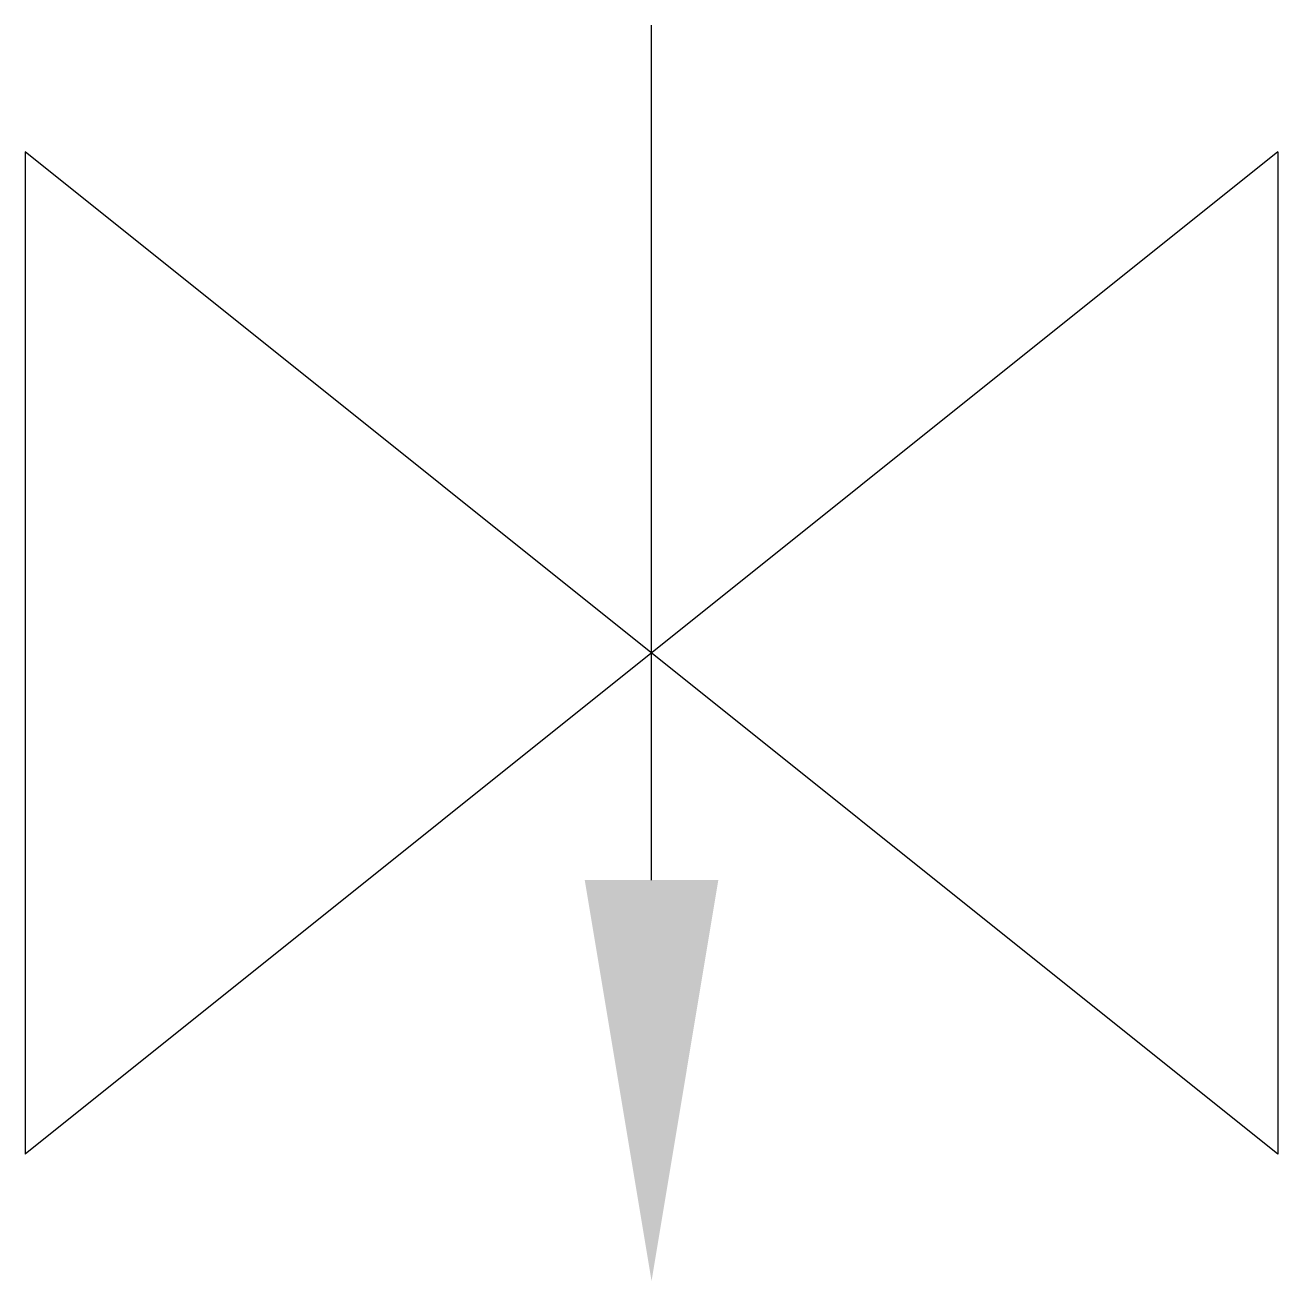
# Model space of a CAD drawing. Extents: x 13.388 to 13.505, y 10.547 to 10.665.
import ezdxf

# ---------------------------------------------------------------- set-up
doc = ezdxf.new("R2010")
doc.units = 0
doc.header["$MEASUREMENT"] = 0
doc.layers.get('0').update_dxf_attribs({"linetype": 'CONTINUOUS'})

msp = doc.modelspace()

# ---------------------------------------------------------------- linework, layer by layer
for p, q in [((13.44663, 10.58494), (13.44663, 10.66495)), ((13.50524, 10.65309), (13.38801, 10.5593)), ((13.50524, 10.5593), (13.38801, 10.65309)), ((13.38801, 10.65309), (13.38801, 10.5593)), ((13.50524, 10.65309), (13.50524, 10.5593))]:
    msp.add_line(p, q)
msp.add_solid([(13.44038, 10.58494), (13.45288, 10.58494), (13.44663, 10.54744)])

doc.saveas('drawing.dxf')
